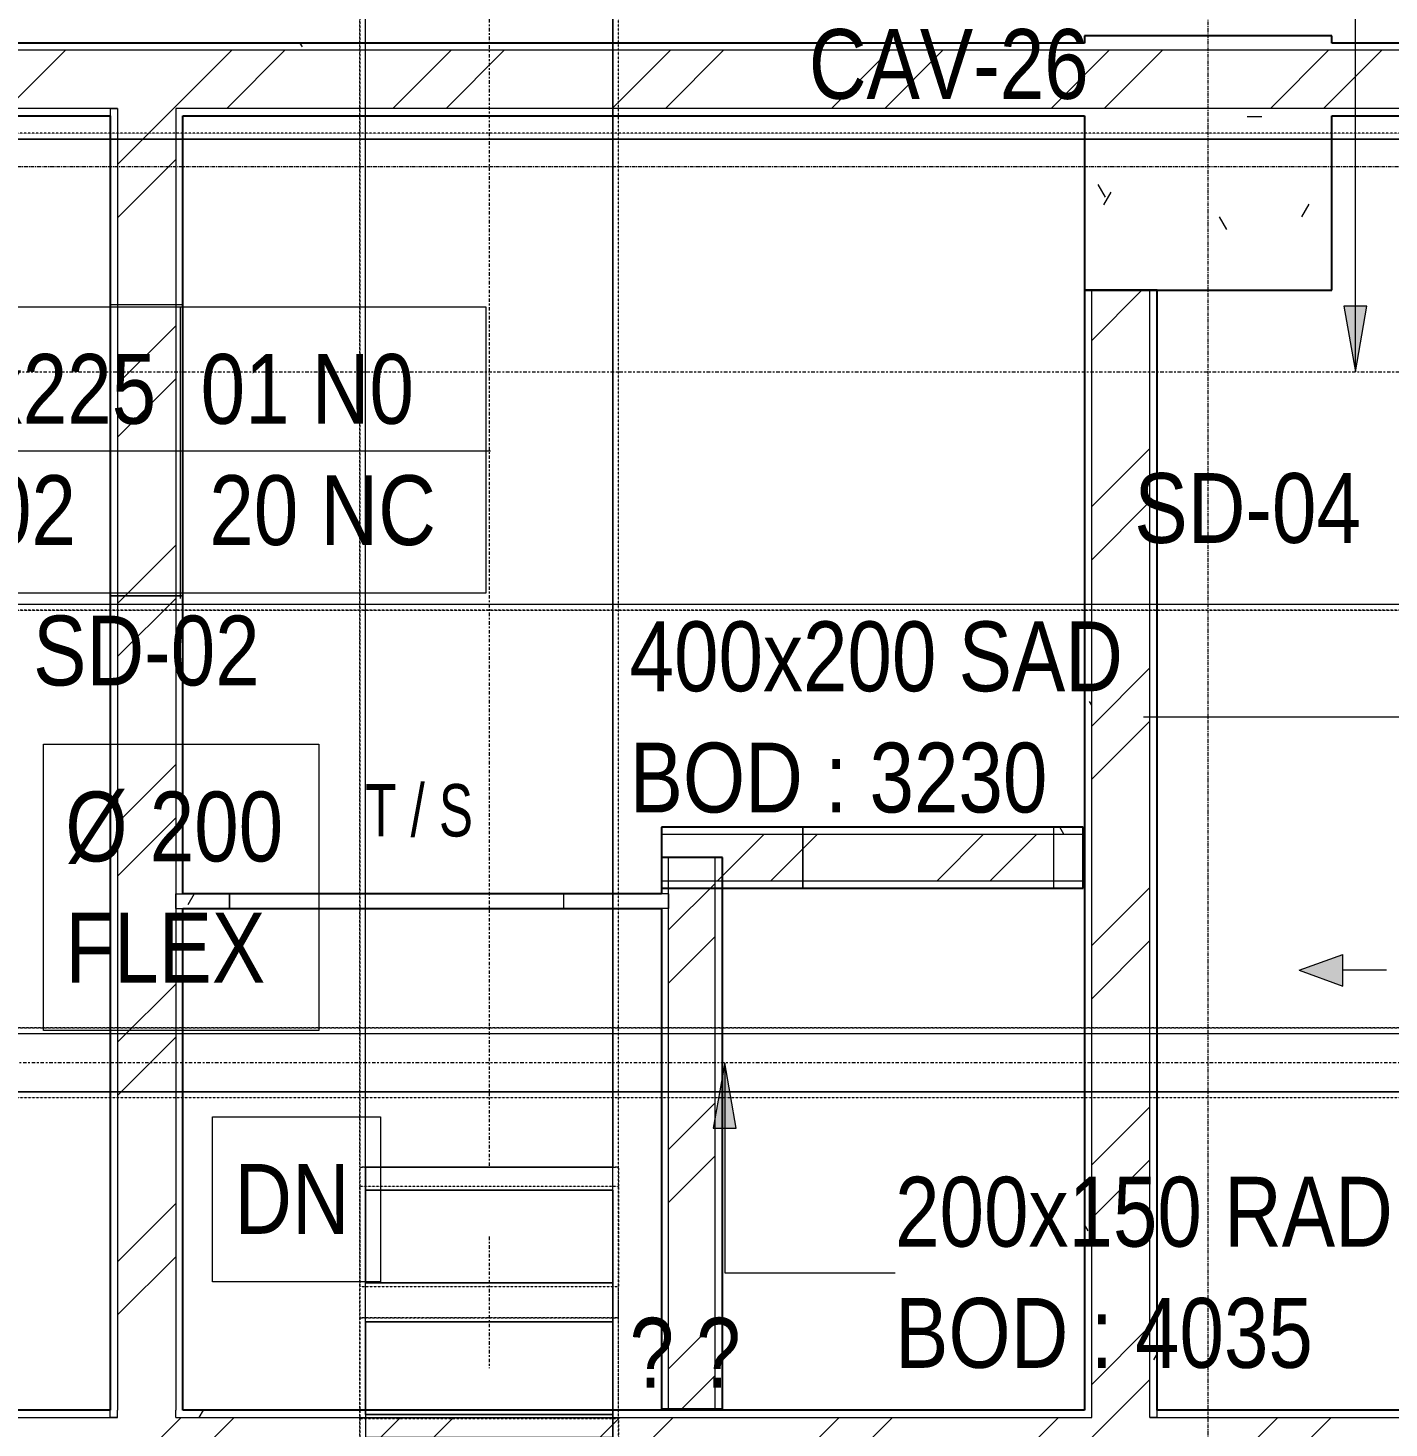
# Model space of a CAD drawing. Header units: inches. Extents: x -83664 to 20107, y -47222 to 19398.
# Drawn here: x -13030 to -8350, y -23100 to -18288 of the extents above; entities that cross this region are included whole.
import ezdxf

# ---------------------------------------------------------------- set-up
doc = ezdxf.new("R2010")
doc.units = ezdxf.units.IN
doc.header["$MEASUREMENT"] = 0
for name, pattern in [('Center', [29.999999, 12, -6, 6, -6]), ('Grid Line', [22.225, 12.7, -3.175, 3.175, -3.175]), ('Hidden 0_50', [1.0584, 0.5292, -0.5292])]:
    doc.linetypes.add(name, pattern=pattern)
for name, color, linetype, lineweight, true_color in [('A-DETL', 7, 'Continuous', 18, 0x00a600), ('FF ROOM TAG_dwg', 7, 'Continuous', 9, 0x767676), ('M-HVAC-DUCT', 7, 'Continuous', 9, 0xffe97f)]:
    doc.layers.add(name, color=color, linetype=linetype, lineweight=lineweight, true_color=true_color)
for name, color, linetype, lineweight in [('A-DETL-GENF', 7, 'Continuous', 9), ('A-WALL', 7, 'Continuous', 9), ('A-WALL-PATT', 7, 'Continuous', 25), ('G-ANNO-TEXT', 7, 'Continuous', 9), ('M-HVAC-CDFF', 7, 'Continuous', 9), ('M-HVAC-DUCT-CNTR', 7, 'Center', 9), ('M-HVAC-DUCT-IDEN', 7, 'Continuous', 18), ('ROOM TAG', 7, 'Continuous', 9), ('S-GRID', 7, 'Continuous', 9)]:
    doc.layers.add(name, color=color, linetype=linetype, lineweight=lineweight)
doc.styles.add('Arial Narrow_20', font='ARIALN.TTF', dxfattribs={"width": 0.85, "height": 4572})
doc.styles.add('Arial Narrow_21', font='ARIALN.TTF', dxfattribs={"height": 240})
pattern_1 = [(0, (0, 0), (1219.2, 304.8), [50.292, -864.108, 50.292, -864.108, -4876.8]), (0, (0, 0), (1219.2, 304.8), [-1828.8, 50.292, -1778.508, 50.292, -864.108, -2133.6]), (0, (0, 0), (1219.2, 304.8), [-4572, 50.292, -559.308, 50.292, -1473.708]), (120, (457.2, 152.4), (-873.56454, 903.45817), [50.292, -864.108, 50.292, -864.108, -4876.8]), (120, (457.2, 152.4), (-873.56454, 903.45817), [-1828.8, 50.292, -1778.508, 50.292, -864.108, -2133.6]), (120, (457.2, 152.4), (-873.56454, 903.45817), [-4572, 50.292, -559.308, 50.292, -1473.708]), (240, (609.6, 762), (-345.63546, -1208.25817), [50.292, -864.108, 50.292, -864.108, -4876.8]), (240, (609.6, 762), (-345.63546, -1208.25817), [-1828.8, 50.292, -1778.508, 50.292, -864.108, -2133.6]), (240, (609.6, 762), (-345.63546, -1208.25817), [-4572, 50.292, -559.308, 50.292, -1473.708])]
pattern_2 = [(45, (0, 0), (-377.1708, 377.1708), []), (45, (0, 571.5), (-377.1708, 377.1708), [])]

# ---------------------------------------------------------------- blocks, each defined once
blk = doc.blocks.new('GCE-AT-Supply Air Rectangular Diffuser - 380X380-7644746-FIRST FLOOR AC CONDITIONING LAYOUT - PART A')
at = {"layer": 'A-DETL-GENF', "true_color": 0xff7f00}
for points in [[(54.6, 465), (0, 615), (-54.6, 465)], [(-465, -54.6), (-465, 54.6), (-615, 0)], [(465, -54.6), (615, 0), (465, 54.6)], [(0, -615), (54.6, -465), (-54.6, -465)]]:
    blk.add_hatch(color=30, dxfattribs=at).paths.add_polyline_path(points)
at = {"layer": 'A-DETL-GENF', "color": 30, "true_color": 0xff7f00}
for p, q in [((0, 615), (-54.6, 465)), ((0, 615), (54.6, 465)), ((-54.6, 465), (54.6, 465)), ((0, 315), (0, 465)), ((-240, -240), (240, 240)), ((-240, 240), (240, -240)), ((-240, -240), (-240, 240)), ((-240, 240), (240, 240)), ((240, 240), (240, -240)), ((-615, 0), (-465, 54.6)), ((-465, -54.6), (-465, 54.6)), ((465, 54.6), (465, -54.6)), ((615, 0), (465, 54.6)), ((-615, 0), (-465, -54.6)), ((315, 0), (465, 0)), ((-315, 0), (-465, 0)), ((615, 0), (465, -54.6)), ((240, -240), (-240, -240)), ((0, -315), (0, -465)), ((54.6, -465), (-54.6, -465)), ((0, -615), (-54.6, -465)), ((0, -615), (54.6, -465))]:
    blk.add_line(p, q, dxfattribs=at)
blk = doc.blocks.new('M_Rec Elbow - Radius - 0_75W-8989806-FIRST FLOOR AC CONDITIONING LAYOUT - PART A')
at = {"layer": 'M-HVAC-DUCT', "color": 30, "true_color": 0xff7f00}
for p, q in [((140437.2, 70463.5), (139587.2, 70463.5)), ((139587.2, 70463.5), (139587.2, 70145.3)), ((139587.2, 70463.5), (139587.2, 70065.8)), ((140437.2, 70145.3), (140437.2, 70463.5)), ((140437.2, 70463.5), (140437.2, 70065.8)), ((139587.2, 70145.3), (140437.2, 70145.3)), ((139587.2, 70145.3), (139587.2, 70065.8)), ((140437.2, 70065.8), (140437.2, 70145.3)), ((140437.2, 70065.8), (139587.2, 70065.8)), ((139587.2, 70065.8), (140437.2, 70065.8))]:
    blk.add_line(p, q, dxfattribs=at)
blk = doc.blocks.new('M_Rec Elbow - Radius - 0_75W-V168-FIRST FLOOR AC CONDITIONING LAYOUT - PART A')
at = {"layer": 'M-HVAC-DUCT', "color": 30, "true_color": 0xff7f00}
for p, q in [((139587.2, 70775.4), (140437.2, 70775.4)), ((140437.2, 70775.4), (139587.2, 70775.4)), ((139587.2, 70775.4), (139587.2, 70695.8)), ((139587.2, 70377.6), (139587.2, 70775.4)), ((140437.2, 70695.8), (140437.2, 70775.4)), ((140437.2, 70377.6), (140437.2, 70775.4)), ((139587.2, 70695.8), (140437.2, 70695.8)), ((139587.2, 70377.6), (139587.2, 70695.8)), ((140437.2, 70695.8), (140437.2, 70377.6)), ((140437.2, 70377.6), (139587.2, 70377.6))]:
    blk.add_line(p, q, dxfattribs=at)
blk = doc.blocks.new('TEMW-SMBZ-HO-BM-HVAC-00002_rvt-1-FIRST FLOOR AC CONDITIONING LAYOUT - PART A')
at = {"layer": 'M-HVAC-DUCT', "color": 30, "linetype": 'Hidden 0_50', "true_color": 0xff7f00}
for p, q in [((139567.2, 82184.9), (139567.2, 76168.8)), ((139567.2, 76168.8), (139567.2, 82184.9)), ((140457.2, 76168.8), (140457.2, 82184.9)), ((140457.2, 76168.8), (140457.2, 82184.9)), ((156096, 79722.7), (136649.7, 79722.7)), ((156096, 79722.7), (136649.7, 79722.7)), ((136649.7, 78082.7), (156096, 78082.7)), ((156096, 78082.7), (136649.7, 78082.7)), ((139567.2, 76168.8), (140457.2, 76168.8)), ((140457.2, 76168.8), (139567.2, 76168.8)), ((139567.2, 76103.4), (139567.2, 76168.8)), ((139567.2, 76168.8), (139567.2, 75756.9)), ((140457.2, 76168.8), (139567.2, 76168.8)), ((140457.2, 76168.8), (139567.2, 76168.8)), ((140457.2, 75756.9), (140457.2, 76168.8)), ((140457.2, 76168.8), (140457.2, 76103.4)), ((139567.2, 75756.9), (139567.2, 76103.4)), ((139567.2, 76103.4), (140457.2, 76103.4)), ((139567.2, 76103.4), (140457.2, 76103.4)), ((139567.2, 75756.9), (139567.2, 76103.4)), ((139567.2, 76103.4), (139567.2, 75651.1)), ((140457.2, 76103.4), (140457.2, 75756.9)), ((140457.2, 76103.4), (140457.2, 75756.9)), ((140457.2, 75651.1), (140457.2, 76103.4)), ((140457.2, 75756.9), (139567.2, 75756.9)), ((140457.2, 75756.9), (139567.2, 75756.9)), ((139567.2, 75304.6), (139567.2, 75756.9)), ((140457.2, 75304.6), (140457.2, 75756.9)), ((139567.2, 75651.1), (139567.2, 75304.6)), ((140457.2, 75651.1), (139567.2, 75651.1)), ((139567.2, 75651.1), (139567.2, 75239.2)), ((139567.2, 75651.1), (139567.2, 75304.6)), ((139567.2, 75651.1), (140457.2, 75651.1)), ((140457.2, 75304.6), (140457.2, 75651.1)), ((140457.2, 75304.6), (140457.2, 75651.1)), ((140457.2, 75239.2), (140457.2, 75651.1)), ((139567.2, 75304.6), (140457.2, 75304.6)), ((139567.2, 75239.2), (139567.2, 75304.6)), ((139567.2, 75304.6), (140457.2, 75304.6)), ((140457.2, 75304.6), (140457.2, 75239.2))]:
    blk.add_line(p, q, dxfattribs=at)
at = {"layer": 'M-HVAC-DUCT', "color": 30, "true_color": 0xff7f00}
for p, q in [((139587.2, 76168.8), (139587.2, 82184.9)), ((139587.2, 76168.8), (139587.2, 82184.9)), ((140437.2, 82184.9), (140437.2, 76168.8)), ((140437.2, 76168.8), (140437.2, 82184.9)), ((136649.7, 79702.7), (156096, 79702.7)), ((156096, 79702.7), (136649.7, 79702.7)), ((156096, 78102.7), (136649.7, 78102.7)), ((156096, 78102.7), (136649.7, 78102.7)), ((140437.2, 76168.8), (139587.2, 76168.8)), ((139587.2, 76168.8), (140437.2, 76168.8)), ((139587.2, 75771), (139587.2, 76089.2)), ((139587.2, 76089.2), (140437.2, 76089.2)), ((139587.2, 75637), (139587.2, 76089.2)), ((140437.2, 76089.2), (140437.2, 75771)), ((140437.2, 75637), (140437.2, 76089.2)), ((140437.2, 75771), (139587.2, 75771)), ((139587.2, 75318.8), (139587.2, 75771)), ((140437.2, 75771), (140437.2, 75318.8)), ((140437.2, 75637), (139587.2, 75637)), ((139587.2, 75637), (139587.2, 75318.8)), ((140437.2, 75318.8), (140437.2, 75637)), ((139587.2, 75318.8), (140437.2, 75318.8))]:
    blk.add_line(p, q, dxfattribs=at)
at = {"layer": 'M-HVAC-DUCT', "color": 6, "linetype": 'Hidden 0_50', "true_color": 0xff00ff}
for p, q in [((148951.4, 76647.7), (137860.4, 76647.7)), ((137860.4, 76647.7), (148951.4, 76647.7)), ((137860.4, 76407.7), (148951.4, 76407.7)), ((137860.4, 76407.7), (148951.4, 76407.7))]:
    blk.add_line(p, q, dxfattribs=at)
at = {"layer": 'M-HVAC-DUCT', "color": 6, "true_color": 0xff00ff}
for p, q in [((137860.4, 76627.7), (148951.4, 76627.7)), ((137860.4, 76627.7), (148951.4, 76627.7)), ((148951.4, 76427.7), (137860.4, 76427.7)), ((137860.4, 76427.7), (148951.4, 76427.7))]:
    blk.add_line(p, q, dxfattribs=at)
at = {"layer": 'M-HVAC-DUCT-CNTR', "color": 30, "true_color": 0xff7f00}
for p, q in [((140012.2, 82184.9), (140012.2, 76168.8)), ((136649.7, 78902.7), (156096, 78902.7)), ((140012.2, 75930.1), (140012.2, 75477.9))]:
    blk.add_line(p, q, dxfattribs=at)
at = {"layer": 'M-HVAC-DUCT-CNTR', "color": 6, "true_color": 0xff00ff}
blk.add_line((148951.4, 76527.7), (137860.4, 76527.7), dxfattribs=at)
at = {"layer": 'M-HVAC-CDFF', "color": 6, "linetype": 'Hidden 0_50', "lineweight": 9, "true_color": 0xff00ff}
blk.add_blockref('GCE-AT-Supply Air Rectangular Diffuser - 380X380-7644746-FIRST FLOOR AC CONDITIONING LAYOUT - PART A', (143413, 76845.2), dxfattribs=at)
at = {"layer": 'M-HVAC-DUCT', "color": 6, "linetype": 'Hidden 0_50', "lineweight": 9, "true_color": 0xff00ff, "rotation": 180}
for name, p in [('M_Rec Elbow - Radius - 0_75W-8989806-FIRST FLOOR AC CONDITIONING LAYOUT - PART A', (280024.4, 146234.6)), ('M_Rec Elbow - Radius - 0_75W-V168-FIRST FLOOR AC CONDITIONING LAYOUT - PART A', (280024.4, 146014.6))]:
    blk.add_blockref(name, p, dxfattribs=at)
blk = doc.blocks.new('TEMW-SMBZ-HO-BM-HVAC-00002_rvt-2-FIRST FLOOR AC CONDITIONING LAYOUT - PART A')
at = {"layer": 'M-HVAC-DUCT', "color": 30, "linetype": 'Hidden 0_50', "true_color": 0xff7f00}
for p, q in [((139567.2, 82184.9), (139567.2, 76168.8)), ((139567.2, 76168.8), (139567.2, 82184.9)), ((140457.2, 76168.8), (140457.2, 82184.9)), ((140457.2, 76168.8), (140457.2, 82184.9)), ((156096, 79722.7), (136649.7, 79722.7)), ((156096, 79722.7), (136649.7, 79722.7)), ((136649.7, 78082.7), (156096, 78082.7)), ((156096, 78082.7), (136649.7, 78082.7)), ((139567.2, 76168.8), (140457.2, 76168.8)), ((140457.2, 76168.8), (139567.2, 76168.8)), ((139567.2, 76103.4), (139567.2, 76168.8)), ((139567.2, 76168.8), (139567.2, 75756.9)), ((140457.2, 76168.8), (139567.2, 76168.8)), ((140457.2, 76168.8), (139567.2, 76168.8)), ((140457.2, 75756.9), (140457.2, 76168.8)), ((140457.2, 76168.8), (140457.2, 76103.4)), ((139567.2, 75756.9), (139567.2, 76103.4)), ((139567.2, 76103.4), (140457.2, 76103.4)), ((139567.2, 76103.4), (140457.2, 76103.4)), ((139567.2, 75756.9), (139567.2, 76103.4)), ((139567.2, 76103.4), (139567.2, 75651.1)), ((140457.2, 76103.4), (140457.2, 75756.9)), ((140457.2, 76103.4), (140457.2, 75756.9)), ((140457.2, 75651.1), (140457.2, 76103.4)), ((140457.2, 75756.9), (139567.2, 75756.9)), ((140457.2, 75756.9), (139567.2, 75756.9)), ((139567.2, 75304.6), (139567.2, 75756.9)), ((140457.2, 75304.6), (140457.2, 75756.9)), ((139567.2, 75651.1), (139567.2, 75304.6)), ((140457.2, 75651.1), (139567.2, 75651.1)), ((139567.2, 75651.1), (139567.2, 75239.2)), ((139567.2, 75651.1), (139567.2, 75304.6)), ((139567.2, 75651.1), (140457.2, 75651.1)), ((140457.2, 75304.6), (140457.2, 75651.1)), ((140457.2, 75304.6), (140457.2, 75651.1)), ((140457.2, 75239.2), (140457.2, 75651.1)), ((139567.2, 75304.6), (140457.2, 75304.6)), ((139567.2, 75239.2), (139567.2, 75304.6)), ((139567.2, 75304.6), (140457.2, 75304.6)), ((140457.2, 75304.6), (140457.2, 75239.2))]:
    blk.add_line(p, q, dxfattribs=at)
at = {"layer": 'M-HVAC-DUCT', "color": 30, "true_color": 0xff7f00}
for p, q in [((139587.2, 76168.8), (139587.2, 82184.9)), ((139587.2, 76168.8), (139587.2, 82184.9)), ((140437.2, 82184.9), (140437.2, 76168.8)), ((140437.2, 76168.8), (140437.2, 82184.9)), ((136649.7, 79702.7), (156096, 79702.7)), ((156096, 79702.7), (136649.7, 79702.7)), ((156096, 78102.7), (136649.7, 78102.7)), ((156096, 78102.7), (136649.7, 78102.7)), ((140437.2, 76168.8), (139587.2, 76168.8)), ((139587.2, 76168.8), (140437.2, 76168.8)), ((139587.2, 75771), (139587.2, 76089.2)), ((139587.2, 76089.2), (140437.2, 76089.2)), ((139587.2, 75637), (139587.2, 76089.2)), ((140437.2, 76089.2), (140437.2, 75771)), ((140437.2, 75637), (140437.2, 76089.2)), ((140437.2, 75771), (139587.2, 75771)), ((139587.2, 75318.8), (139587.2, 75771)), ((140437.2, 75771), (140437.2, 75318.8)), ((140437.2, 75637), (139587.2, 75637)), ((139587.2, 75637), (139587.2, 75318.8)), ((140437.2, 75318.8), (140437.2, 75637)), ((139587.2, 75318.8), (140437.2, 75318.8))]:
    blk.add_line(p, q, dxfattribs=at)
at = {"layer": 'M-HVAC-DUCT', "color": 6, "linetype": 'Hidden 0_50', "true_color": 0xff00ff}
for p, q in [((148951.4, 76647.7), (137860.4, 76647.7)), ((137860.4, 76647.7), (148951.4, 76647.7)), ((137860.4, 76407.7), (148951.4, 76407.7)), ((137860.4, 76407.7), (148951.4, 76407.7))]:
    blk.add_line(p, q, dxfattribs=at)
at = {"layer": 'M-HVAC-DUCT', "color": 6, "true_color": 0xff00ff}
for p, q in [((137860.4, 76627.7), (148951.4, 76627.7)), ((137860.4, 76627.7), (148951.4, 76627.7)), ((148951.4, 76427.7), (137860.4, 76427.7)), ((137860.4, 76427.7), (148951.4, 76427.7))]:
    blk.add_line(p, q, dxfattribs=at)
at = {"layer": 'M-HVAC-DUCT-CNTR', "color": 30, "true_color": 0xff7f00}
for p, q in [((140012.2, 82184.9), (140012.2, 76168.8)), ((136649.7, 78902.7), (156096, 78902.7)), ((140012.2, 75930.1), (140012.2, 75477.9))]:
    blk.add_line(p, q, dxfattribs=at)
at = {"layer": 'M-HVAC-DUCT-CNTR', "color": 6, "true_color": 0xff00ff}
blk.add_line((148951.4, 76527.7), (137860.4, 76527.7), dxfattribs=at)
at = {"layer": 'M-HVAC-CDFF', "color": 6, "linetype": 'Hidden 0_50', "lineweight": 9, "true_color": 0xff00ff}
blk.add_blockref('GCE-AT-Supply Air Rectangular Diffuser - 380X380-7644746-FIRST FLOOR AC CONDITIONING LAYOUT - PART A', (143413, 76845.2), dxfattribs=at)
at = {"layer": 'M-HVAC-DUCT', "color": 6, "linetype": 'Hidden 0_50', "lineweight": 9, "true_color": 0xff00ff, "rotation": 180}
for name, p in [('M_Rec Elbow - Radius - 0_75W-8989806-FIRST FLOOR AC CONDITIONING LAYOUT - PART A', (280024.4, 146234.6)), ('M_Rec Elbow - Radius - 0_75W-V168-FIRST FLOOR AC CONDITIONING LAYOUT - PART A', (280024.4, 146014.6))]:
    blk.add_blockref(name, p, dxfattribs=at)
blk = doc.blocks.new('SMBZ_Hospital Arch Model_2026_01_29_rvt-1-FIRST FLOOR AC CONDITIONING LAYOUT - PART A')
at = {"layer": 'A-WALL-PATT', "lineweight": 9, "true_color": 0xbbbbbb}
h = blk.add_hatch(dxfattribs=at)
h.set_pattern_fill('FP_13', color=9, style=0, pattern_type=2)
h.set_pattern_definition(pattern_1)
h.paths.add_polyline_path([(142909.4, 80032.7), (142909.4, 80057.7), (142059.4, 80057.7), (142059.4, 80032.7), (142408.3, 80032.7)])
h = blk.add_hatch(dxfattribs=at)
h.set_pattern_fill('FP_13', color=9, style=0, pattern_type=2)
h.set_pattern_definition(pattern_1)
h.paths.add_polyline_path([(143706.5, 80007.7), (143706.5, 80032.7), (137022, 80032.7), (137022, 80007.7), (142408.3, 80007.7)])
h = blk.add_hatch(dxfattribs=at)
h.set_pattern_fill('FP_12', color=9, style=0, pattern_type=2)
h.set_pattern_definition(pattern_2)
h.paths.add_polyline_path([(143706.5, 79807.7), (143706.5, 80007.7), (137022, 80007.7), (137022, 79807.7), (142408.3, 79807.7)])
h = blk.add_hatch(dxfattribs=at)
h.set_pattern_fill('FP_13', color=9, style=0, pattern_type=2)
h.set_pattern_definition(pattern_1)
h.paths.add_polyline_path([(143706.5, 79782.7), (143706.5, 79807.7), (138934.4, 79807.7), (138934.4, 79782.7), (142909.4, 79782.7)])
h.paths.add_polyline_path([(137661.5, 79782.7), (138709.4, 79782.7), (138709.4, 79807.7), (137022, 79807.7), (137022, 79782.7)])
h = blk.add_hatch(dxfattribs=at)
h.set_pattern_fill('FP_12', color=9, style=0, pattern_type=2)
h.set_pattern_definition(pattern_2)
h.paths.add_polyline_path([(138734.4, 79151.7), (138934.4, 79151.7), (138934.4, 79807.7), (138734.4, 79807.7), (138734.4, 79529.3)])
h = blk.add_hatch(dxfattribs=at)
h.set_pattern_fill('FP_13', color=9, style=0, pattern_type=2)
h.set_pattern_definition(pattern_1)
h.paths.add_polyline_path([(142059.4, 79182.7), (142909.4, 79182.7), (142909.4, 79782.7), (142059.4, 79782.7)])
h = blk.add_hatch(dxfattribs=at)
h.set_pattern_fill('FP_13', color=9, style=0, pattern_type=2)
h.set_pattern_definition(pattern_1)
h.paths.add_polyline_path([(142084.4, 75332.7), (142084.4, 79182.7), (142059.4, 79182.7), (142059.4, 75332.7)])
h = blk.add_hatch(dxfattribs=at)
h.set_pattern_fill('FP_12', color=9, style=0, pattern_type=2)
h.set_pattern_definition(pattern_2)
h.paths.add_polyline_path([(142084.4, 75307.7), (142284.4, 75307.7), (142284.4, 79182.7), (142084.4, 79182.7), (142084.4, 75332.7)])
h = blk.add_hatch(dxfattribs=at)
h.set_pattern_fill('FP_13', color=9, style=0, pattern_type=2)
h.set_pattern_definition(pattern_1)
h.paths.add_polyline_path([(142309.4, 75307.7), (142309.4, 79182.7), (142284.4, 79182.7), (142284.4, 75307.7)])
h = blk.add_hatch(dxfattribs=at)
h.set_pattern_fill('FP_13', color=9, style=0, pattern_type=2)
h.set_pattern_definition(pattern_1)
h.paths.add_polyline_path([(138734.4, 75307.7), (138734.4, 79151.7), (138709.4, 79151.7), (138709.4, 75307.7)])
h = blk.add_hatch(dxfattribs=at)
h.set_pattern_fill('FP_12', color=9, style=0, pattern_type=2)
h.set_pattern_definition(pattern_2)
h.paths.add_polyline_path([(138934.4, 75307.7), (138934.4, 79151.7), (138734.4, 79151.7), (138734.4, 75307.7)])
h = blk.add_hatch(dxfattribs=at)
h.set_pattern_fill('FP_13', color=9, style=0, pattern_type=2)
h.set_pattern_definition(pattern_1)
h.paths.add_polyline_path([(138934.4, 75332.7), (138959.4, 75332.7), (138959.4, 77057.7), (138934.4, 77057.7), (138934.4, 76379.3)])
h.paths.add_polyline_path([(138959.4, 77107.7), (138959.4, 79151.7), (138934.4, 79151.7), (138934.4, 77107.7)])
h = blk.add_hatch(dxfattribs=at)
h.set_pattern_fill('FP_13', color=9, style=0, pattern_type=2)
h.set_pattern_definition(pattern_1)
h.paths.add_polyline_path([(142054.4, 77312.7), (142054.4, 77337.7), (140604.4, 77337.7), (140604.4, 77312.7), (140826, 77312.7)])
h = blk.add_hatch(dxfattribs=at)
h.set_pattern_fill('FP_12', color=9, style=0, pattern_type=2)
h.set_pattern_definition(pattern_2)
h.paths.add_polyline_path([(142054.4, 77152.7), (142054.4, 77312.7), (140604.4, 77312.7), (140604.4, 77152.7), (140826, 77152.7)])
h = blk.add_hatch(dxfattribs=at)
h.set_pattern_fill('FP_12', color=9, style=0, pattern_type=2)
h.set_pattern_definition(pattern_2)
h.paths.add_polyline_path([(140629.4, 75337.7), (140789.4, 75337.7), (140789.4, 77232.7), (140629.4, 77232.7), (140629.4, 77057.7)])
h = blk.add_hatch(dxfattribs=at)
h.set_pattern_fill('FP_13', color=9, style=0, pattern_type=2)
h.set_pattern_definition(pattern_1)
h.paths.add_polyline_path([(140604.4, 77057.7), (140629.4, 77057.7), (140629.4, 77107.7), (138934.4, 77107.7), (138934.4, 77057.7), (139243.8, 77057.7)])
h = blk.add_hatch(dxfattribs=at)
h.set_pattern_fill('FP_13', color=9, style=0, pattern_type=2)
h.set_pattern_definition(pattern_1)
h.paths.add_polyline_path([(157434.4, 75307.7), (157434.4, 75332.7), (154534.4, 75332.7), (154534.4, 75307.7), (156648.8, 75307.7)])
h.paths.add_polyline_path([(139243.8, 75307.7), (142084.4, 75307.7), (142084.4, 75332.7), (138934.4, 75332.7), (138934.4, 75307.7)])
h.paths.add_polyline_path([(142309.4, 75307.7), (148309.4, 75307.7), (148309.4, 75332.7), (142309.4, 75332.7)])
h.paths.add_polyline_path([(137272.7, 75307.7), (138709.4, 75307.7), (138709.4, 75332.7), (137272.7, 75332.7)])
h.paths.add_polyline_path([(154309.4, 75307.7), (154309.4, 75332.7), (152484.4, 75332.7), (152484.4, 75307.7), (154275.4, 75307.7)])
h.paths.add_polyline_path([(148539.4, 75307.7), (151684.4, 75307.7), (151684.4, 75332.7), (148539.4, 75332.7)])
h.paths.add_polyline_path([(151901.9, 75307.7), (152334.4, 75307.7), (152334.4, 75332.7), (151884.4, 75332.7), (151884.4, 75307.7)])
h = blk.add_hatch(dxfattribs=at)
h.set_pattern_fill('FP_12', color=9, style=0, pattern_type=2)
h.set_pattern_definition(pattern_2)
h.paths.add_polyline_path([(137272.7, 75107.7), (157534.4, 75107.7), (157534.4, 75307.7), (137272.7, 75307.7), (137272.7, 75119.3)])
at = {"layer": 'A-WALL', "color": 9, "lineweight": 25, "true_color": 0xbbbbbb}
for p, q in [((142059.4, 80057.7), (142059.4, 80032.7)), ((142909.4, 80057.7), (142059.4, 80057.7)), ((142909.4, 80032.7), (142909.4, 80057.7)), ((142059.4, 80032.7), (137022, 80032.7)), ((143706.5, 80032.7), (142909.4, 80032.7)), ((137022, 79782.7), (138709.4, 79782.7)), ((138709.4, 79782.7), (138709.4, 79151.7)), ((138959.4, 79151.7), (138959.4, 79782.7)), ((138959.4, 79782.7), (142059.4, 79782.7)), ((142059.4, 79782.7), (142059.4, 79182.7)), ((142909.4, 79182.7), (142909.4, 79782.7)), ((142909.4, 79782.7), (143706.5, 79782.7)), ((142059.4, 79182.7), (142909.4, 79182.7)), ((142059.4, 79182.7), (142059.4, 75332.7)), ((142309.4, 79182.7), (142059.4, 79182.7)), ((142309.4, 75332.7), (142309.4, 79182.7)), ((138709.4, 79151.7), (138709.4, 75332.7)), ((138959.4, 77107.7), (138959.4, 79151.7)), ((142054.4, 77337.7), (140604.4, 77337.7)), ((140604.4, 77337.7), (140604.4, 77127.7)), ((142054.4, 77127.7), (142054.4, 77337.7)), ((140604.4, 77232.7), (140604.4, 77107.7)), ((140814.4, 77232.7), (140604.4, 77232.7)), ((140814.4, 75337.7), (140814.4, 77232.7)), ((140604.4, 77107.7), (138959.4, 77107.7)), ((140604.4, 77127.7), (142054.4, 77127.7)), ((138959.4, 75332.7), (138959.4, 77057.7)), ((138959.4, 77057.7), (140604.4, 77057.7)), ((140604.4, 77057.7), (140604.4, 75337.7)), ((138709.4, 75332.7), (137272.7, 75332.7)), ((142059.4, 75332.7), (138959.4, 75332.7)), ((140604.4, 75337.7), (140814.4, 75337.7)), ((148309.4, 75332.7), (142309.4, 75332.7))]:
    blk.add_line(p, q, dxfattribs=at)
at = {"layer": 'A-WALL', "color": 9, "true_color": 0xbbbbbb}
for p, q in [((142059.4, 80057.7), (142909.4, 80057.7)), ((142059.4, 80057.7), (142059.4, 80032.7)), ((142909.4, 80057.7), (142909.4, 80032.7)), ((143706.5, 80007.7), (137022, 80007.7)), ((142059.4, 80032.7), (138222, 80032.7)), ((143106.5, 80032.7), (142909.4, 80032.7)), ((138709.4, 79807.7), (137022, 79807.7)), ((138709.4, 79807.7), (138734.4, 79807.7)), ((138709.4, 79807.7), (138709.4, 79782.7)), ((138734.4, 79807.7), (138709.4, 79807.7)), ((138734.4, 79807.7), (138734.4, 79782.7)), ((138934.4, 79807.7), (138934.4, 79782.7)), ((143706.5, 79807.7), (138934.4, 79807.7)), ((138222, 79782.7), (138709.4, 79782.7)), ((138709.4, 79782.7), (138709.4, 79151.7)), ((138734.4, 79782.7), (138734.4, 79151.7)), ((138934.4, 79782.7), (138934.4, 79151.7)), ((138959.4, 79151.7), (138959.4, 79782.7)), ((138959.4, 79782.7), (142059.4, 79782.7)), ((142059.4, 79182.7), (142059.4, 79782.7)), ((142909.4, 79782.7), (142909.4, 79182.7)), ((142909.4, 79782.7), (143106.5, 79782.7)), ((142909.4, 79182.7), (142059.4, 79182.7)), ((142059.4, 79182.7), (142059.4, 75332.7)), ((142059.4, 79182.7), (142309.4, 79182.7)), ((142084.4, 75332.7), (142084.4, 79182.7)), ((142284.4, 75332.7), (142284.4, 79182.7)), ((142309.4, 75332.7), (142309.4, 79182.7)), ((138709.4, 79151.7), (138709.4, 79132.7)), ((138959.4, 79132.7), (138709.4, 79132.7)), ((138959.4, 79132.7), (138709.4, 79132.7)), ((138709.4, 79132.7), (138709.4, 78132.7)), ((138734.4, 79151.7), (138734.4, 75332.7)), ((138934.4, 79151.7), (138934.4, 77107.7)), ((138959.4, 79132.7), (138959.4, 79151.7)), ((138959.4, 78132.7), (138959.4, 79132.7)), ((138709.4, 78132.7), (138959.4, 78132.7)), ((138959.4, 78132.7), (138709.4, 78132.7)), ((138709.4, 78132.7), (138709.4, 75332.7)), ((138959.4, 77107.7), (138959.4, 78132.7)), ((141090.4, 77337.7), (140604.4, 77337.7)), ((140604.4, 77127.7), (140604.4, 77337.7)), ((140604.4, 77312.7), (142054.4, 77312.7)), ((141954.4, 77337.7), (141090.4, 77337.7)), ((141090.4, 77337.7), (141090.4, 77127.7)), ((141090.4, 77127.7), (141090.4, 77337.7)), ((142054.4, 77337.7), (141954.4, 77337.7)), ((141954.4, 77127.7), (141954.4, 77337.7)), ((141954.4, 77127.7), (141954.4, 77337.7)), ((142054.4, 77337.7), (142054.4, 77127.7)), ((140604.4, 77232.7), (140604.4, 77107.7)), ((140604.4, 77232.7), (140814.4, 77232.7)), ((140629.4, 77107.7), (140629.4, 77232.7)), ((140789.4, 75337.7), (140789.4, 77232.7)), ((140814.4, 75337.7), (140814.4, 77232.7)), ((140604.4, 77152.7), (142054.4, 77152.7)), ((138934.4, 77107.7), (138934.4, 77057.7)), ((138934.4, 77107.7), (138959.4, 77107.7)), ((138934.4, 77057.7), (138934.4, 77107.7)), ((139119.4, 77107.7), (138959.4, 77107.7)), ((140269.4, 77107.7), (139119.4, 77107.7)), ((139119.4, 77107.7), (139119.4, 77057.7)), ((139119.4, 77057.7), (139119.4, 77107.7)), ((140604.4, 77107.7), (140269.4, 77107.7)), ((140269.4, 77057.7), (140269.4, 77107.7)), ((140269.4, 77057.7), (140269.4, 77107.7)), ((140604.4, 77127.7), (141090.4, 77127.7)), ((140629.4, 77107.7), (140604.4, 77107.7)), ((140629.4, 77057.7), (140629.4, 77107.7)), ((140629.4, 77107.7), (140629.4, 77057.7)), ((141090.4, 77127.7), (141954.4, 77127.7)), ((141954.4, 77127.7), (142054.4, 77127.7)), ((138934.4, 77057.7), (138934.4, 75332.7)), ((138934.4, 77057.7), (138959.4, 77057.7)), ((138959.4, 75332.7), (138959.4, 77057.7)), ((138959.4, 77057.7), (139119.4, 77057.7)), ((139119.4, 77057.7), (140269.4, 77057.7)), ((140269.4, 77057.7), (140604.4, 77057.7)), ((140604.4, 77057.7), (140604.4, 75337.7)), ((140629.4, 77057.7), (140604.4, 77057.7)), ((140629.4, 75337.7), (140629.4, 77057.7)), ((138709.4, 75332.7), (138272.7, 75332.7)), ((138709.4, 75307.7), (138709.4, 75332.7)), ((138734.4, 75307.7), (138734.4, 75332.7)), ((138934.4, 75307.7), (138934.4, 75332.7)), ((142059.4, 75332.7), (138959.4, 75332.7)), ((140814.4, 75337.7), (140604.4, 75337.7)), ((142084.4, 75307.7), (142084.4, 75332.7)), ((142284.4, 75307.7), (142284.4, 75332.7)), ((148309.4, 75332.7), (142309.4, 75332.7)), ((142309.4, 75307.7), (142309.4, 75332.7)), ((137272.7, 75307.7), (138709.4, 75307.7)), ((138734.4, 75307.7), (138709.4, 75307.7)), ((138709.4, 75307.7), (138734.4, 75307.7)), ((138934.4, 75307.7), (142084.4, 75307.7)), ((142284.4, 75307.7), (142309.4, 75307.7)), ((142309.4, 75307.7), (142284.4, 75307.7)), ((142309.4, 75307.7), (148309.4, 75307.7))]:
    blk.add_line(p, q, dxfattribs=at)
blk = doc.blocks.new('FF ROOM TAG_dwg-8877209-FIRST FLOOR AC CONDITIONING LAYOUT - PART A')
at = {"layer": 'ROOM TAG', "insert": (1557148, 1851367), "char_height": 4572, "width": 11051.34, "attachment_point": 2, "line_spacing_factor": 0.974696, "style": 'Arial Narrow_20'}
blk.add_mtext('T / S', dxfattribs=at)

msp = doc.modelspace()

# ---------------------------------------------------------------- hatches: boundary and pattern name
at = {"layer": 'M-HVAC-DUCT-IDEN', "lineweight": 9}
for points in [[(-8466, -19469.5), (-8426.4, -19244.5), (-8505.7, -19244.5)], [(-10634.5, -21844.5), (-10674.1, -22069.5), (-10594.8, -22069.5)]]:
    msp.add_hatch(color=256, dxfattribs=at).paths.add_polyline_path(points)

# ---------------------------------------------------------------- linework, layer by layer
at = {"layer": 'A-DETL', "color": 7, "lineweight": 9}
for p, q in [((-12507.2, -19248.9), (-12507.2, -20248.9)), ((-13720.1, -19741), (-11440.1, -19741))]:
    msp.add_line(p, q, dxfattribs=at)
at = {"layer": 'G-ANNO-TEXT', "flags": 128}
for points in [[(-13719.3, -19246), (-11455.8, -19246), (-11455.8, -20230), (-13719.3, -20230)], [(-12976.9, -20750.1), (-12029.6, -20750.1), (-12029.6, -21734.1), (-12976.9, -21734.1)], [(-12395.9, -22030.5), (-11818.4, -22030.5), (-11818.4, -22597.5), (-12395.9, -22597.5)]]:
    msp.add_lwpolyline(points, close=True, dxfattribs=at)
at = {"layer": 'M-HVAC-DUCT-IDEN', "lineweight": 9}
for p, q in [((-8466, -19469.5), (-8466, -17954)), ((-8426.4, -19244.5), (-8505.7, -19244.5)), ((-8505.7, -19244.5), (-8466, -19469.5)), ((-8466, -19469.5), (-8426.4, -19244.5)), ((-8260.1, -20657.2), (-9194.5, -20657.2)), ((-10634.5, -21844.5), (-10674.1, -22069.5)), ((-10594.8, -22069.5), (-10634.5, -21844.5)), ((-10634.5, -21844.5), (-10634.5, -22566.4)), ((-10674.1, -22069.5), (-10594.8, -22069.5)), ((-10634.5, -22566.4), (-10048.6, -22566.4))]:
    msp.add_line(p, q, dxfattribs=at)
at = {"layer": 'S-GRID', "color": 254, "linetype": 'Grid Line', "true_color": 0xdcdcdc}
for p, q in [((-8972.3, -44103.7), (-8972.3, 15149.1)), ((20106.7, -18764.5), (-81517, -18764.5))]:
    msp.add_line(p, q, dxfattribs=at)

# ---------------------------------------------------------------- block references
at = {"lineweight": 5}
for name in ['SMBZ_Hospital Arch Model_2026_01_29_rvt-1-FIRST FLOOR AC CONDITIONING LAYOUT - PART A', 'TEMW-SMBZ-HO-BM-HVAC-00002_rvt-1-FIRST FLOOR AC CONDITIONING LAYOUT - PART A', 'TEMW-SMBZ-HO-BM-HVAC-00002_rvt-2-FIRST FLOOR AC CONDITIONING LAYOUT - PART A']:
    msp.add_blockref(name, (-151456.7, -98372.2), dxfattribs=at)
at = {"layer": 'FF ROOM TAG_dwg', "color": 7, "xscale": 0.03937007874015915, "yscale": 0.03937007874015915, "zscale": 0.03937007874015915}
msp.add_blockref('FF ROOM TAG_dwg-8877209-FIRST FLOOR AC CONDITIONING LAYOUT - PART A', (-72990.3, -93775.4), dxfattribs=at)
msp.add_blockref('FF ROOM TAG_dwg-8877209-FIRST FLOOR AC CONDITIONING LAYOUT - PART A', (-72990.3, -93775.4), dxfattribs=at)
msp.add_blockref('FF ROOM TAG_dwg-8877209-FIRST FLOOR AC CONDITIONING LAYOUT - PART A', (-72990.3, -93775.4), dxfattribs=at)
msp.add_blockref('FF ROOM TAG_dwg-8877209-FIRST FLOOR AC CONDITIONING LAYOUT - PART A', (-72990.3, -93775.4), dxfattribs=at)
msp.add_blockref('FF ROOM TAG_dwg-8877209-FIRST FLOOR AC CONDITIONING LAYOUT - PART A', (-72990.3, -93775.4), dxfattribs=at)

# ---------------------------------------------------------------- texts
at = {"layer": 'G-ANNO-TEXT', "char_height": 240, "attachment_point": 1, "style": 'Arial Narrow_21'}
for s, insert, width in [('CAV-26', (-10345.2, -18291.4), 1214.557), ('225x225  01 N0', (-13644.3, -19408.4), 2441.138), ('SD-02      20 NC', (-13644.3, -19825.1), 2549.366), ('SD-04', (-9225.9, -19817.8), 986.076), ('SD-02', (-13012.6, -20307.7), 986.076), ('Ø 200', (-12901.9, -20912.6), 937.974), ('FLEX', (-12901.9, -21329.3), 865.822), ('DN', (-12320.9, -22192.9), 505.063)]:
    msp.add_mtext(s, dxfattribs=dict(at, insert=insert, width=width))
at = {"layer": 'M-HVAC-DUCT-IDEN', "lineweight": 9, "char_height": 240, "attachment_point": 1, "style": 'Arial Narrow_21'}
for s, insert, width in [('400x200 SAD', (-10961.5, -20327.7), 2128.48), ('BOD : 3230', (-10961.5, -20744.4), 1803.797), ('200x150 RAD', (-10048.6, -22236.8), 2152.531), ('BOD : 4035', (-10048.6, -22653.5), 1803.797), ('? ?', (-10961.5, -22721.5), 481.012)]:
    msp.add_mtext(s, dxfattribs=dict(at, insert=insert, width=width))

doc.saveas('drawing.dxf')
